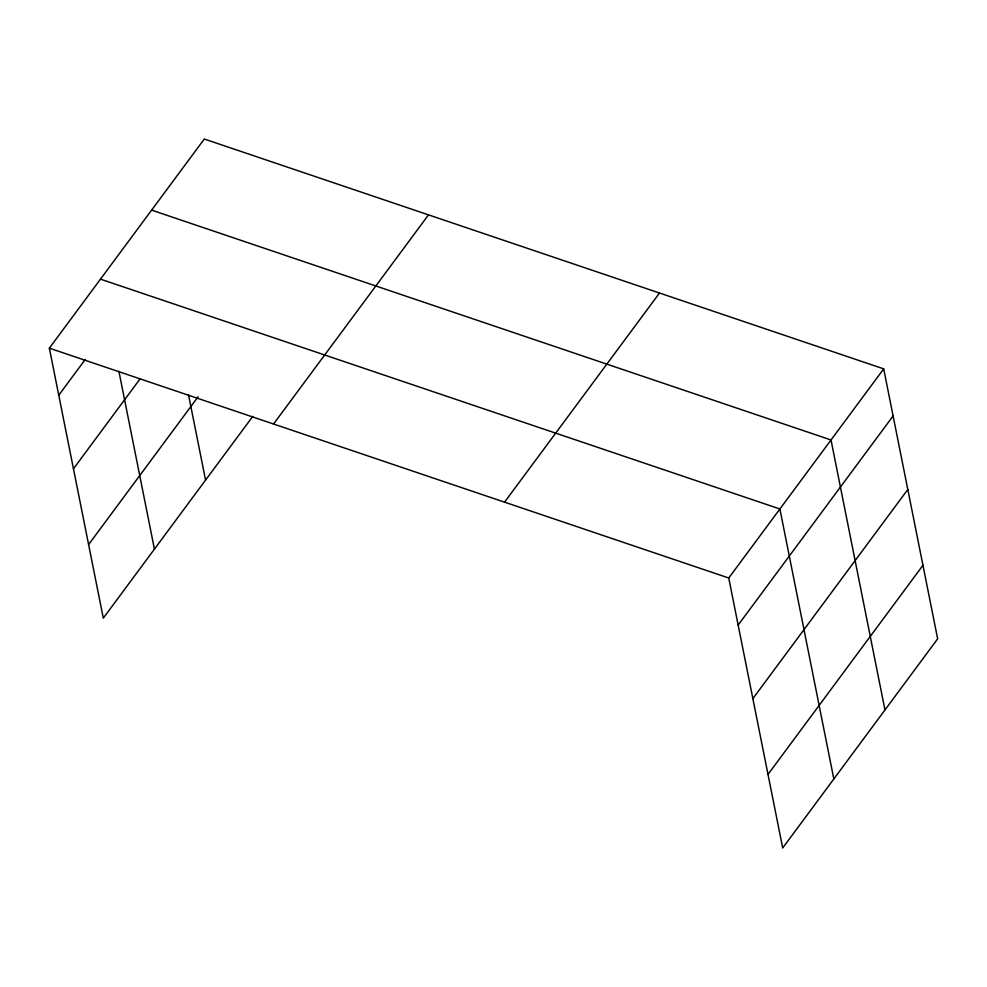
<?xml version="1.0" encoding="UTF-8"?>
<svg xmlns="http://www.w3.org/2000/svg" width="987" height="987" viewBox="0 0 987 987"><rect width="100%" height="100%" fill="white"/><g stroke="black" fill="none" stroke-linecap="round" stroke-linejoin="round"><path stroke-width="1.48" d="M252.795 416.354L103.302 618.133L49.35 348.164L204.297 139.019L883.698 368.867L937.65 638.836L782.703 847.981L728.751 578L883.698 368.867M58.751 395.232L85.24 359.49M73.457 468.788L140.117 378.823M88.596 544.577L198.128 396.737M273.547 424.003L428.506 214.87M504.554 502.149L659.501 293.016M738.153 625.079L893.112 415.934M752.859 698.636L907.806 489.49M767.997 774.425L922.956 565.28M151.616 210.12L831.017 439.968L884.969 709.949M100.489 279.148L779.89 508.984L833.83 778.965M49.35 348.164L728.751 578M188.492 394.652L205.567 480.101M118.884 371.248L154.428 549.117"/></g></svg>
